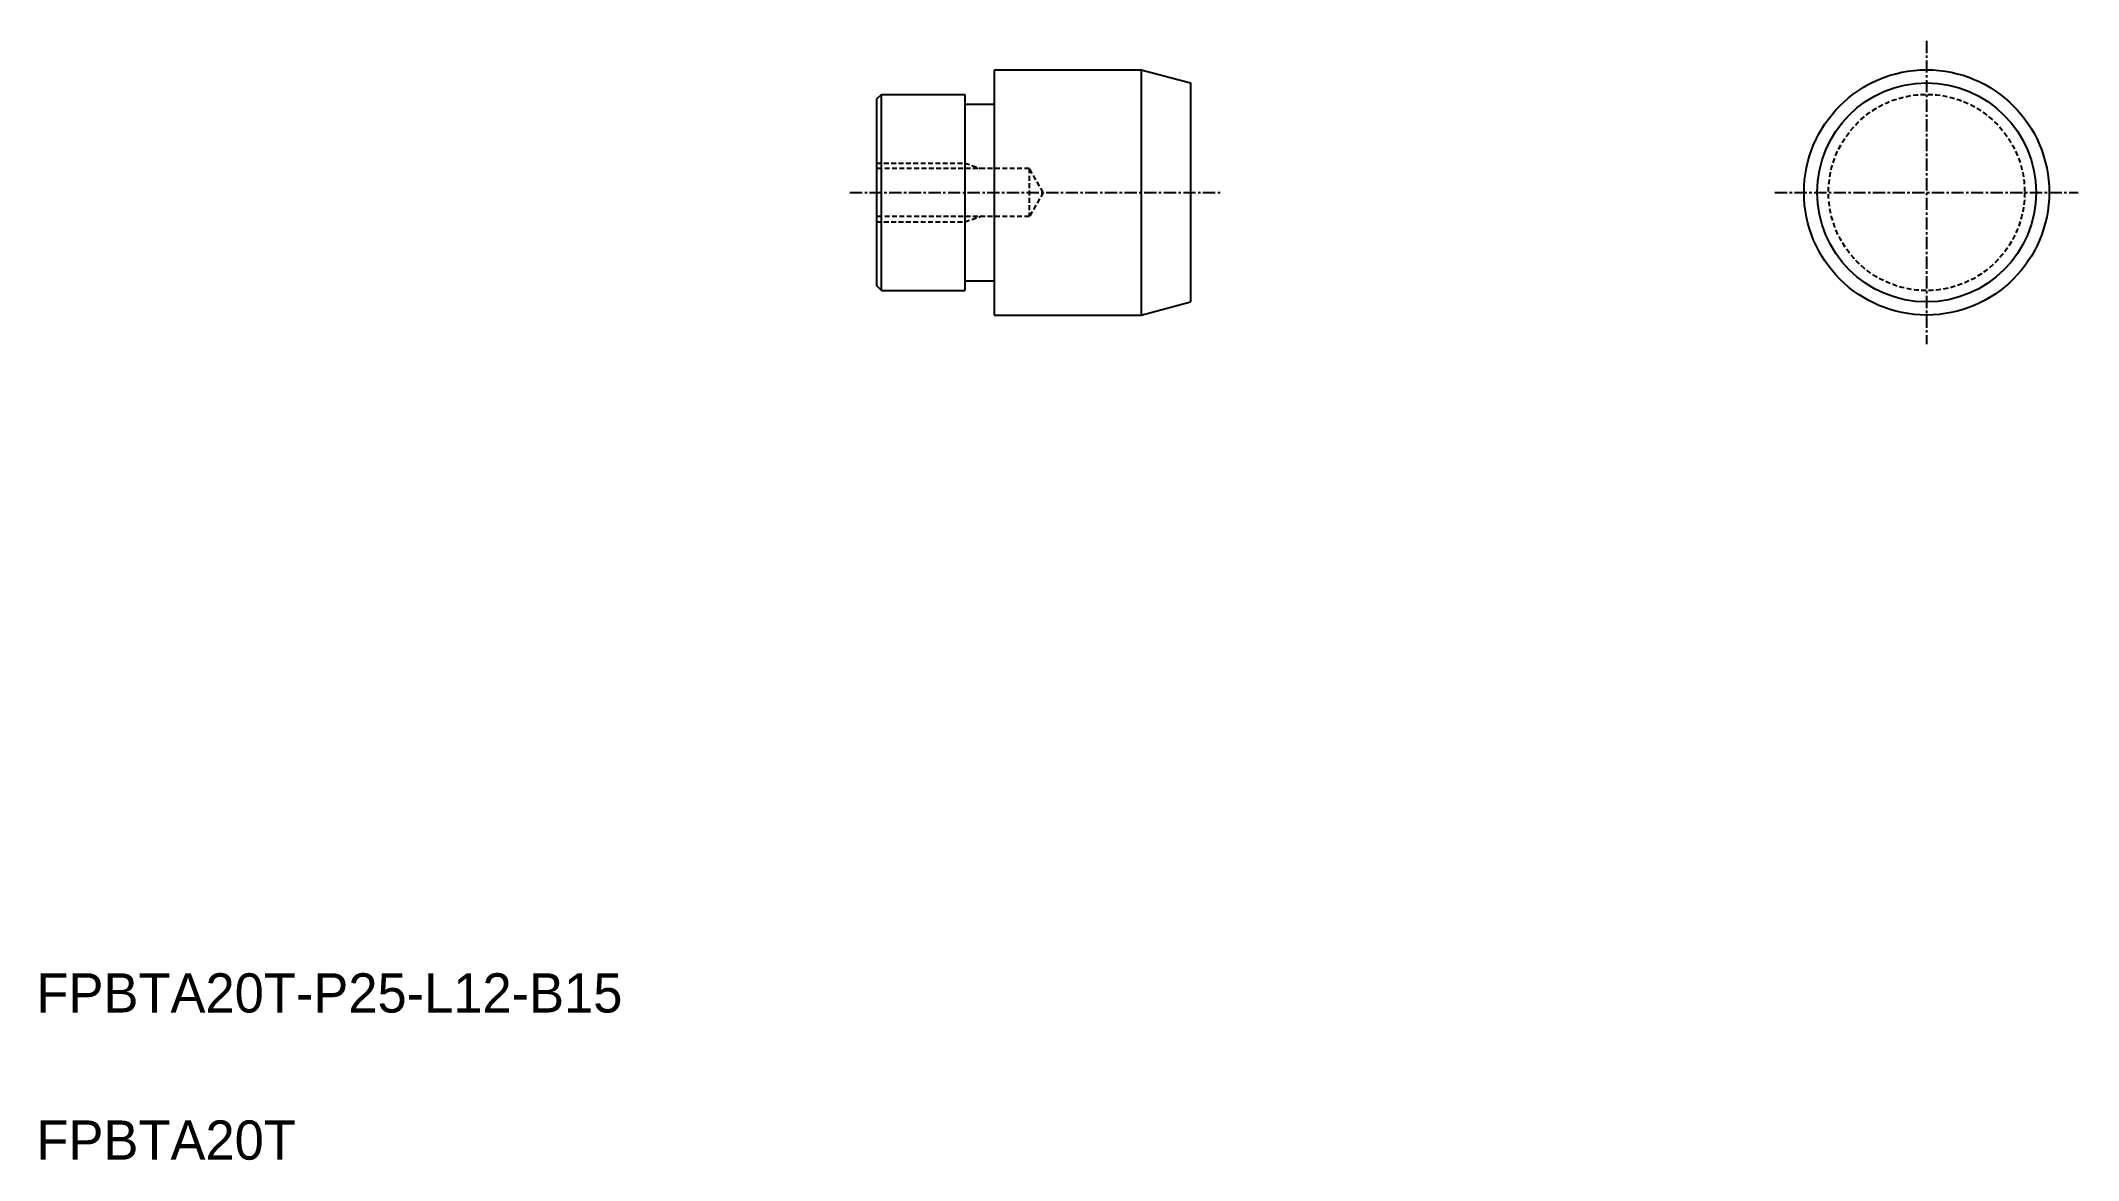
# Model space of a CAD drawing. Extents: x 10 to 218, y 10 to 124.
import ezdxf

# ---------------------------------------------------------------- set-up
doc = ezdxf.new("R2010")
doc.units = 0
doc.linetypes.add('CENTER', pattern=[2, 1.25, -0.25, 0.25, -0.25])
doc.linetypes.add('DASHED', pattern=[0.75, 0.5, -0.25])
doc.layers.get('0').update_dxf_attribs({"linetype": 'CONTINUOUS'})
doc.layers.add('CENTER', color=1, linetype='CENTER')
doc.styles.get("Standard").update_dxf_attribs({"font": 'txt', "height": 3.2})

msp = doc.modelspace()

# ---------------------------------------------------------------- linework, layer by layer
at = {"linetype": 'CONTINUOUS'}
for p, q in [((107.67, 121.1), (107.67, 96.1)), ((107.67, 121.1), (122.67, 121.1)), ((122.67, 121.1), (122.67, 96.1)), ((96.17, 118.6), (95.67, 118.1)), ((96.17, 98.6), (96.17, 118.6)), ((96.17, 118.6), (104.67, 118.6)), ((104.67, 118.6), (104.67, 98.6)), ((127.67, 119.76), (127.67, 97.44)), ((95.67, 118.1), (95.67, 99.1)), ((104.67, 117.6), (107.67, 117.6)), ((96.17, 98.6), (95.67, 99.1)), ((96.17, 98.6), (104.67, 98.6)), ((104.67, 99.6), (107.67, 99.6)), ((107.67, 96.1), (122.67, 96.1))]:
    msp.add_line(p, q, dxfattribs=at)
for p, q in [((122.67, 121.1), (127.67, 119.76)), ((127.67, 114.18), (127.67, 114.18)), ((127.67, 108.6), (127.67, 108.6)), ((122.67, 96.1), (127.67, 97.44))]:
    msp.add_line(p, q)
at = {"color": 3, "linetype": 'DASHED'}
for p, q in [((95.67, 111.6), (104.67, 111.6)), ((111.25, 111.05), (95.67, 111.05)), ((104.67, 111.6), (104.67, 105.6)), ((104.67, 111.6), (106.23, 111.05)), ((112.67, 108.6), (111.25, 111.05)), ((111.25, 111.05), (111.25, 106.14)), ((112.67, 108.6), (111.25, 106.14)), ((111.25, 106.14), (95.67, 106.14)), ((104.67, 105.6), (106.23, 106.14)), ((95.67, 105.6), (104.67, 105.6))]:
    msp.add_line(p, q, dxfattribs=at)
at = {"color": 7, "linetype": 'CONTINUOUS'}
msp.add_circle((202.75, 108.6), 12.5, dxfattribs=at)
msp.add_circle((202.75, 108.6), 11.16)
at = {"color": 3, "linetype": 'DASHED'}
msp.add_circle((202.75, 108.6), 10, dxfattribs=at)
at = {"layer": 'CENTER', "color": 1, "linetype": 'CENTER'}
for p, q in [((202.75, 124.06), (202.75, 93.13)), ((92.96, 108.6), (130.79, 108.6)), ((187.28, 108.6), (218.21, 108.6))]:
    msp.add_line(p, q, dxfattribs=at)

# ---------------------------------------------------------------- texts
for s, p in [('FPBTA20T-P25-L12-B15', (10, 25)), ('FPBTA20T', (10, 10))]:
    msp.add_text(s, height=4).set_placement(p)

doc.saveas('drawing.dxf')
